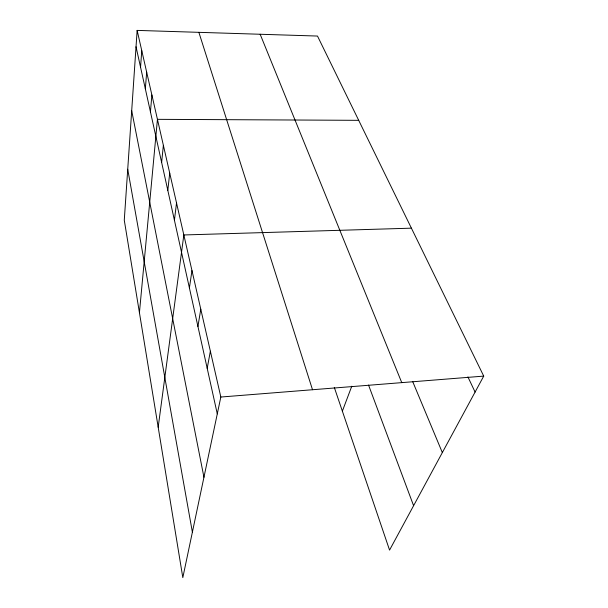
<?xml version="1.0" encoding="UTF-8"?>
<svg xmlns="http://www.w3.org/2000/svg" width="608" height="608" viewBox="0 0 608 608"><rect width="100%" height="100%" fill="white"/><g stroke="black" fill="none" stroke-linecap="round" stroke-linejoin="round"><path stroke-width="0.91" d="M137.142 30.4L124.275 220.164L182.818 577.6L220.833 397.032L137.142 30.4L317.498 36.054L483.725 376.109L389.561 550.096L334.309 387.425M140.554 67.199L141.763 50.654M145.342 88.859L146.672 72.147M150.434 111.872L151.886 94.992M139.43 312.687L157.442 119.335L358.697 120.331M161.637 162.458L163.37 145.32M167.808 190.357L169.716 173.113M174.42 220.233L176.525 202.92M158.186 427.196L183.836 234.962L411.411 228.167M189.407 287.926L191.968 270.59M197.934 326.466L200.784 309.206M207.199 368.311L210.368 351.196M342.365 411.152L351.781 386.209M220.833 397.032L483.725 376.109M467.917 376.907L475.091 392.076M412.748 381.71L442.335 452.588M260.156 34.253L401.759 382.63M368.547 385.069L413.592 505.689M198.877 32.338L312.512 389.736M136.032 46.77L217.284 413.888M131.693 110.671L203.946 477.257M127.726 169.252L192.386 532.167"/></g></svg>
